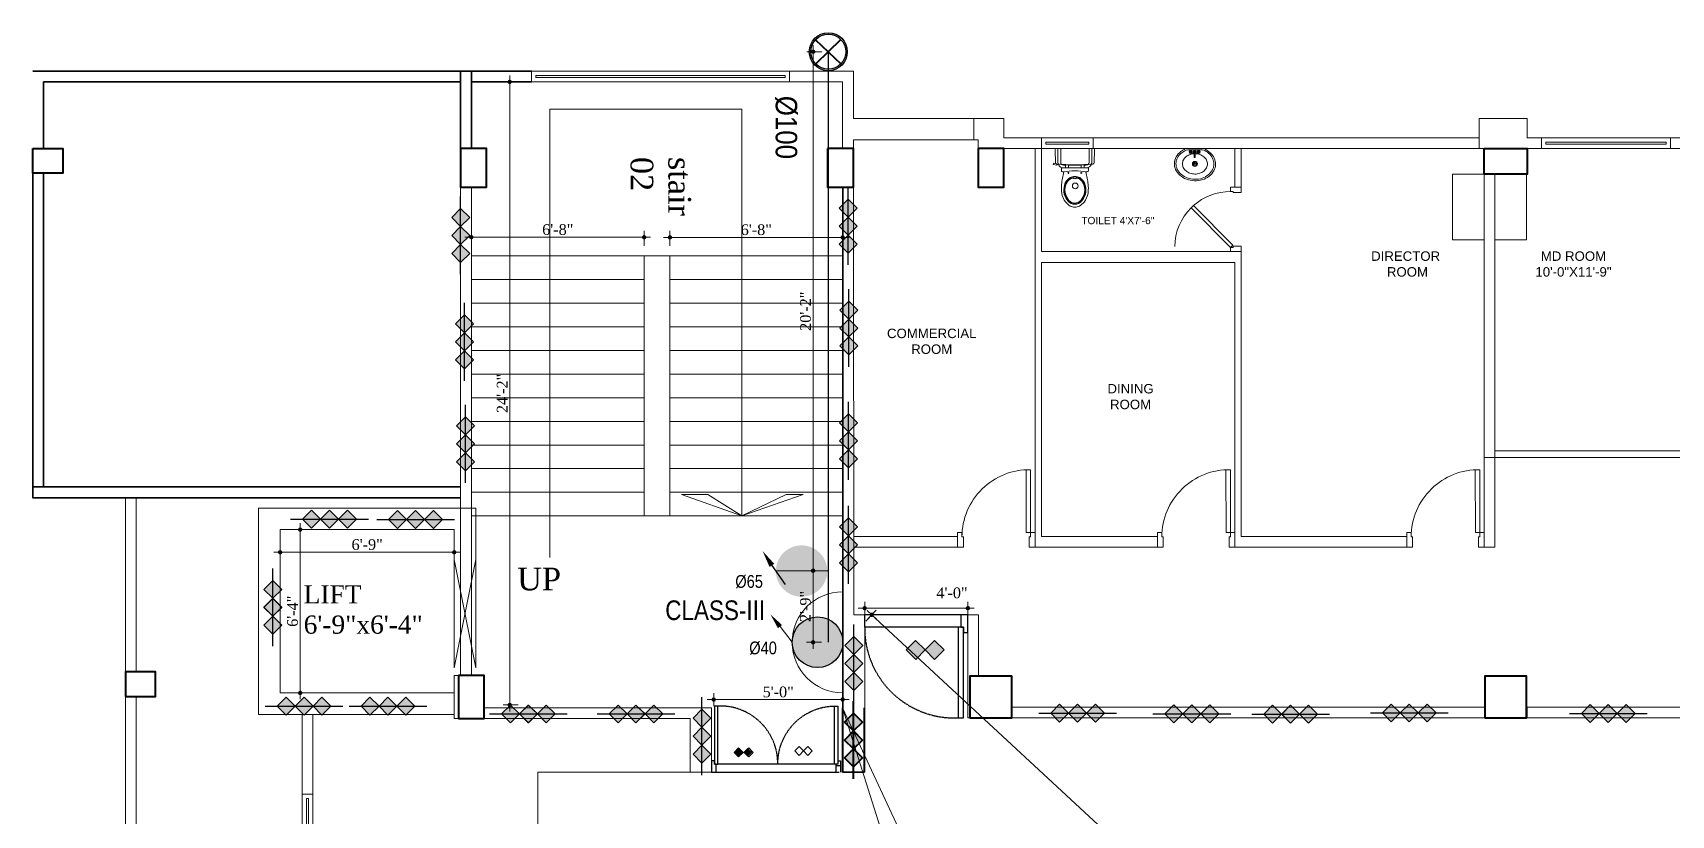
# Model space of a CAD drawing. Header units: inches. Extents: x -98933 to 1585249, y -3352739 to 192771.
# Drawn here: x 24583 to 25345, y 50106 to 50470 of the extents above; entities that cross this region are included whole.
import ezdxf

# ---------------------------------------------------------------- set-up
doc = ezdxf.new("R2010")
doc.units = ezdxf.units.IN
doc.header["$MEASUREMENT"] = 0
doc.header["$PDMODE"] = 35
doc.linetypes.add('DASH', pattern=[0.35, 0.25, -0.1])
doc.layers.get('0').update_dxf_attribs({"lineweight": 0})
doc.layers.get('Defpoints').update_dxf_attribs({"lineweight": 0})
for name, color, linetype in [('8', 7, 'Continuous'), ('bp door', 40, 'Continuous'), ('fire rated wall', 7, 'Continuous'), ('sprinkler', 100, 'Continuous'), ('T2', 254, 'Continuous')]:
    doc.layers.add(name, color=color, linetype=linetype)
for name, color, linetype, lineweight in [('A column', 106, 'Continuous', 40), ('A toilet', 30, 'Continuous', 0), ('A WALL', 7, 'Continuous', 35), ('A window', 150, 'Continuous', 0), ('coloum', 220, 'Continuous', 0), ('DOOR', 222, 'Continuous', 0), ('FIRE TEX', 7, 'Continuous', 53), ('FIXTURE', 152, 'Continuous', 0), ('FPS- Hose Box', 1, 'Continuous', 25), ('FPS- Landing Valve', 1, 'Continuous', 25), ('Layer1', 134, 'Continuous', 0), ('MS Pipe', 1, 'Continuous', 18), ('plater', 253, 'Continuous', 25), ('Text', 7, 'Continuous', 0), ('TXT', 7, 'Continuous', 0)]:
    doc.layers.add(name, color=color, linetype=linetype, lineweight=lineweight)
doc.styles.add('ARCH', font='times.ttf')
doc.styles.add('MON-01', font='ARIALN.TTF')
doc.styles.add('REG', font='times.ttf')
doc.styles.add('style1', font='arial.ttf')
doc.styles.add('ZIA', font='ARIALN.TTF', dxfattribs={"width": 1.05, "height": 10})
doc.dimstyles.new('Dim-Pres', dxfattribs={"dimtxt": 5.5, "dimasz": 2, "dimexe": 1.5, "dimexo": 1.5, "dimgap": 1, "dimtad": 3, "dimdec": 0, "dimzin": 3, "dimdsep": 46, "dimlunit": 4, "dimtxsty": 'REG', "dimblk": 'point', "dimcen": 2, "dimclrd": 256, "dimclre": 256, "dimclrt": 7, "dimadec": 0, "dimazin": 0, "dimtfac": 0.75, "dimtdec": 0, "dimtmove": 1, "dimatfit": 3, "dimldrblk": 'point', "dimfxl": 0, "dimtolj": 1, "dimtzin": 0, "dimlwd": -1, "dimlwe": -1, "dimarcsym": 1})

# ---------------------------------------------------------------- blocks, each defined once
blk = doc.blocks.new('A$C391809F5')
at = {"layer": 'A window', "ltscale": 30}
blk.add_lwpolyline([(-70.62, -4.62), (-70.62, -9.62), (49.38, -9.62), (49.38, -4.62), (-70.62, -4.62)], dxfattribs=at)
blk.add_lwpolyline([(-68.62, -6.62), (-68.62, -7.62), (47.38, -7.62), (47.38, -6.62)], close=True, dxfattribs=at)
blk = doc.blocks.new('A$C6FAC093D')
at = {"layer": 'A window', "ltscale": 30, "elevation": 0.3}
blk.add_lwpolyline([(12.82, 10.43), (7.82, 10.43), (7.82, -7.57), (12.82, -7.57), (12.82, 10.43)], dxfattribs=at)
blk.add_lwpolyline([(10.82, 8.43), (9.82, 8.43), (9.82, -5.57), (10.82, -5.57)], close=True, dxfattribs=at)
blk = doc.blocks.new('u0')
at = {"layer": 'A window', "ltscale": 30, "elevation": 0.3}
blk.add_lwpolyline([(41403.32, 39798.24), (41403.32, 39793.24), (41463.32, 39793.24), (41463.32, 39798.24), (41403.32, 39798.24)], dxfattribs=at)
blk.add_lwpolyline([(41405.32, 39796.24), (41405.32, 39795.24), (41461.32, 39795.24), (41461.32, 39796.24)], close=True, dxfattribs=at)
blk = doc.blocks.new('COMOD-S')
at = {"layer": 'FIXTURE'}
for p, q in [((-7.85, 0), (-7.85, -5.42)), ((-2.64, -11.37), (-3.36, -11.37)), ((-3, -11.01), (-3, -11.73)), ((-2.98, -7.76), (2.98, -7.76)), ((2.64, -11.37), (3.36, -11.37)), ((3, -11.01), (3, -11.73))]:
    blk.add_line(p, q, dxfattribs=at)
for points in [[(8.47, 0), (-8.47, 0, 0.421203), (-9.19, -0.74), (-9.05, -6.56, 0.384529), (-8.38, -7.26, 0.020097), (0, -7.58, 0.020097), (8.38, -7.26, 0.384529), (9.05, -6.56), (9.19, -0.74, 0.421203)], [(6.28, -9.03), (-6.28, -9.03), (-6.28, -10.2, 0.472458), (-5.42, -10.91, -0.097656), (5.42, -10.91, 0.472458), (6.28, -10.2)], [(0, -25.96, -0.221073), (-3.15, -24.52, -0.102493), (-4.91, -21.19, -0.121565), (-4.84, -17.04, -0.187395), (-2.24, -13.54, -0.126952), (0, -12.96, -0.126952), (2.24, -13.54, -0.187395), (4.84, -17.04, -0.121565), (4.91, -21.19, -0.102493), (3.15, -24.52, -0.221073)]]:
    blk.add_lwpolyline(points, format="xyb", close=True, dxfattribs=at)
for points in [[(-7.85, -5.42), (-7.85, -6.86), (-7.85, -6.5, 0.081902), (-7.72, -7.31)], [(-7.72, -7.31, 0.32142), (-5.32, -9.03), (5.32, -9.03, 0.300027), (7.65, -7.49)], [(-6.2, -7.41, -0.203745), (-6.59, -6.5), (-6.59, 0)], [(-6.28, -7.33, 0.216674), (-5.32, -7.76), (-4.32, -7.76)], [(4.32, -7.76), (5.32, -7.76, 0.194092), (6.2, -7.41)], [(6.2, -7.41, 0.203745), (6.59, -6.5), (6.59, 0)], [(7.65, -7.49, 0.019656), (7.72, -7.31)], [(7.72, -7.31, 0.081906), (7.85, -6.5), (7.85, 0)], [(-5.08, -10.85), (-5.83, -14.5, 0.088113), (-6.13, -20.72, 0.124068), (-4.27, -24.95, 0.086475), (-2.15, -26.77, 0.130408), (0, -27.29, 0.130408), (2.15, -26.77, 0.086475), (4.27, -24.95, 0.124068), (6.13, -20.72, 0.088113), (5.83, -14.5), (5.08, -10.85)], [(0.99, -13.25, -0.069773), (2.15, -13.69, -0.187133), (4.66, -17.09, -0.121389), (4.73, -21.15, -0.102305), (3.02, -24.4, -0.221053), (0, -25.78, -0.221053), (-3.02, -24.4, -0.102305), (-4.73, -21.15, -0.059972), (-4.95, -19.13, -0.059972)], [(0.18, -14.12), (0.57, -13.93, 0.801198), (0.61, -13.79, 0.05862), (0, -13.72, 0.05862), (-0.61, -13.79, 0.801198), (-0.57, -13.93), (-0.18, -14.12)], [(4.52, -18.16, -0.089771), (4.4, -21.06, -0.101917), (2.75, -24.18, -0.221014), (0, -25.43, -0.221014), (-2.75, -24.18, -0.101917), (-4.4, -21.06, -0.033445), (-4.62, -19.13)]]:
    blk.add_lwpolyline(points, format="xyb", dxfattribs=at)
blk.add_lwpolyline([(7.24, -7.34), (8.33, -7.74), (10.04, -7.5), (9.94, -6.79), (8.94, -6.93)], dxfattribs=at)
for points in [[(-2.98, -9.03), (-2.98, -7.65), (-4.32, -7.65), (-4.32, -9.03)], [(2.98, -9.03), (2.98, -7.65), (4.32, -7.65), (4.32, -9.03)]]:
    blk.add_lwpolyline(points, close=True, dxfattribs=at)
at = {"layer": 'FIXTURE', "ltscale": 18}
blk.add_circle((-0.19, -17.39), 1.34, dxfattribs=at)
at = {"layer": 'FIXTURE'}
for centre, radius, start, end in [((0.14, -17.78), 4.68, 104.24981, 150.61341), ((-0.07, -17.72), 4.04, 101.85335, 150.00428), ((-1.06, -13.53), 0.287, 304.16874, 79.21347), ((1.06, -13.53), 0.287, 100.78357, 235.8283), ((0.07, -17.72), 4.04, 29.99609, 78.14702), ((-0.14, -17.78), 4.68, 29.38667, 75.75026), ((2.12, -19.13), 7.06, 148.97318, 180.03686), ((2.19, -19.34), 6.81, 147.75931, 178.28957), ((-2.19, -19.34), 6.81, 1.71017, 32.24043), ((-2.12, -19.13), 7.06, 359.96289, 31.02656)]:
    blk.add_arc(centre, radius, start, end, dxfattribs=at)
blk = doc.blocks.new('Faucet - Bathroom top')
for p, q in [((-4.107, 0.125), (-4.375, 0.125)), ((-3.75, 0.4788), (-3.75, 0.75)), ((-3.5, 0.482), (-3.5, 0.75)), ((-3.1461, 0.125), (-2.875, 0.125)), ((3.143, 0.125), (2.875, 0.125)), ((3.5, 0.4788), (3.5, 0.75)), ((3.75, 0.482), (3.75, 0.75)), ((4.1039, 0.125), (4.375, 0.125)), ((-4.1039, -0.125), (-4.375, -0.125)), ((-3.75, -0.4821), (-3.75, -0.75)), ((-3.5, -0.4789), (-3.5, -0.75)), ((-3.143, -0.125), (-2.875, -0.125)), ((-0.5, -0.8639), (-0.5, -4.5)), ((0.5, -4.5), (0.5, -0.8631)), ((3.1461, -0.125), (2.875, -0.125)), ((3.5, -0.4821), (3.5, -0.75)), ((3.75, -0.4789), (3.75, -0.75)), ((4.107, -0.125), (4.375, -0.125))]:
    blk.add_line(p, q)
for centre, radius in [((-3.625, 0), 1.375), ((-4.625, 0), 0.2795), ((-3.625, 0), 0.5), ((-3.625, 1), 0.2795), ((-2.625, 0), 0.2795), ((0, 0), 0.5), ((3.625, 0), 1.375), ((2.625, 0), 0.2795), ((3.625, 0), 0.5), ((3.625, 1), 0.2795), ((4.625, 0), 0.2795), ((-3.625, -1), 0.2795), ((3.625, -1), 0.2795)]:
    blk.add_circle(centre, radius)
for centre, radius, start, end in [((-3.625, 0), 1, 105.2407, 164.2093), ((-3.625, 0), 1, 16.44125, 74.07887), ((0, 0), 1.5, 289.6514, 250.3603), ((0, 0), 1, 300.3431, 239.7554), ((3.625, 0), 1, 106.12, 164.0884), ((3.625, 0), 1, 16.23422, 73.90469), ((-3.625, 0), 1, 196.2342, 253.9047), ((-3.625, 0), 1, 286.12, 344.0884), ((0, -4.5), 0.5, 180, 0), ((3.625, 0), 1, 196.4413, 254.0789), ((3.625, 0), 1, 285.2407, 344.2093)]:
    blk.add_arc(centre, radius, start, end)
blk = doc.blocks.new('basin')
at = {"layer": 'A toilet'}
for p, q in [((4321.59, -53481.96), (4321.59, -53486.67)), ((4322.02, -53482.45), (4322.02, -53486.25)), ((4325.98, -53484.32), (4327.06, -53484.32)), ((4326.52, -53484.85), (4326.52, -53483.78))]:
    blk.add_line(p, q, dxfattribs=at)
at = {"layer": 'A toilet', "linetype": 'Continuous'}
for points in [[(4321.71, -53487.43, 0.062243), (4322.54, -53488.86, 0.104469), (4324.31, -53490.37, 0.117634), (4326.3, -53490.92, 0.117634), (4328.33, -53490.5, 0.104469), (4330.19, -53489.11, 0.090016), (4331.41, -53487.06, 0.08192), (4331.92, -53484.49, 0.08192), (4331.58, -53481.89, 0.090016), (4330.49, -53479.77, 0.104469), (4328.73, -53478.26, 0.117634), (4326.73, -53477.71, 0.117634), (4324.7, -53478.13, 0.104469), (4322.85, -53479.52, 0.081852), (4321.7, -53481.37)], [(4322.14, -53487.18, 0.066025), (4322.96, -53488.57, 0.104678), (4324.6, -53489.94, 0.118622), (4326.43, -53490.41, 0.118622), (4328.27, -53489.99, 0.104678), (4329.95, -53488.67, 0.089562), (4331.03, -53486.76, 0.081185), (4331.46, -53484.38, 0.081185), (4331.1, -53481.99, 0.089562), (4330.07, -53480.06, 0.104678), (4328.43, -53478.69, 0.118622), (4326.6, -53478.22, 0.118622), (4324.76, -53478.64, 0.104678), (4323.09, -53479.96, 0.073678), (4322.14, -53481.5, 0.073678)], [(4323.26, -53484.57, 0.066324), (4323.5, -53485.85, 0.089718), (4324.18, -53487.12, 0.104607), (4325.26, -53488.02, 0.118283), (4326.47, -53488.32, 0.118283), (4327.69, -53488.04, 0.104607), (4328.79, -53487.17, 0.089718), (4329.5, -53485.92, 0.081436), (4329.78, -53484.35, 0.081436), (4329.54, -53482.78, 0.089718), (4328.85, -53481.51, 0.104607), (4327.77, -53480.61, 0.118283), (4326.56, -53480.31, 0.118283), (4325.35, -53480.59, 0.104607), (4324.24, -53481.46, 0.089718), (4323.53, -53482.71, 0.078525), (4323.26, -53484.22, 0.078525)]]:
    blk.add_lwpolyline(points, format="xyb", dxfattribs=at)
at = {"layer": 'A toilet'}
for radius in [0.81, 0.54]:
    blk.add_circle((4326.52, -53484.32), radius, dxfattribs=at)
for centre, radius, start, end in [((4323.34, -53482), 1.76, 159.183, 181.1289), ((4326.32, -53482.54), 4.3, 166.0045, 178.8129), ((4324.24, -53486.64), 2.65, 180.7221, 197.4282), ((4326.44, -53486.15), 4.43, 181.2737, 193.4618)]:
    blk.add_arc(centre, radius, start, end, dxfattribs=at)
at = {"layer": 'A toilet', "xscale": 0.3518484480027837, "yscale": 0.3518484480027837, "zscale": 0.3518484480027837, "rotation": 90}
blk.add_blockref('Faucet - Bathroom top', (4322.69, -53484.4), dxfattribs=at)
blk = doc.blocks.new('30 door')
at = {"layer": 'DOOR', "color": 7}
blk.add_lwpolyline([(-5, 28), (-5, 30), (0, 30), (0, 27.5), (-3.75, 27.5), (-3.75, 28), (-5, 28, 0.181643), (-22.32, 21.45), (-23.38, 20.38), (-5, 2), (-5, 0), (0, 0), (0, 2.5), (-3.75, 2.5), (-3.75, 2), (-5, 2), (-3.94, 3.06), (-22.32, 21.45), (-23.38, 20.38, 0.194724), (-31, 2.42, 0.196084)], format="xyb", dxfattribs=at)
blk = doc.blocks.new('A$C2D517346')
at = {"layer": 'DOOR'}
for p, q in [((2.25, 5.25), (2.25, 39.99)), ((4.5, 7.5), (4.59, 39.99)), ((0, 7.5), (4.5, 7.5))]:
    blk.add_line(p, q, dxfattribs=at)
for points in [[(0, 7.5), (2.25, 7.5), (2.25, 5.25), (3, 5.25), (3, 0), (0, 0)], [(40, 7.5), (37.75, 7.5), (37.75, 5.25), (37, 5.25), (37, 0), (40, 0)]]:
    blk.add_lwpolyline(points, close=True, dxfattribs=at)
blk.add_arc((3, 5.25), 34.75, 0, 91.23748, dxfattribs=at)
blk = doc.blocks.new('bfg')
at = {"layer": 'fire rated wall'}
h = blk.add_hatch(color=1, dxfattribs=at)
h.dxf.hatch_style = 1
h.paths.add_polyline_path([(9432308.7, -5613534.5), (9432321.4, -5613547.3), (9432334.2, -5613534.5)])
h.paths.add_polyline_path([(9432334.2, -5613534.5), (9432321.4, -5613521.8), (9432308.7, -5613534.5)])
h.paths.add_polyline_path([(9432334.2, -5613534.5), (9432359.7, -5613534.5), (9432346.9, -5613521.8)])
h.paths.add_polyline_path([(9432334.2, -5613534.5), (9432346.9, -5613547.3), (9432359.7, -5613534.5)])
at = {"layer": 'fire rated wall', "color": 1, "elevation": 0}
blk.add_lwpolyline([(9432291.7, -5613534.5), (9432376.7, -5613534.5)], dxfattribs=at)
for points in [[(9432321.4, -5613547.3), (9432334.2, -5613534.5), (9432321.4, -5613521.8), (9432308.7, -5613534.5)], [(9432346.9, -5613547.3), (9432359.7, -5613534.5), (9432346.9, -5613521.8), (9432334.2, -5613534.5)]]:
    blk.add_lwpolyline(points, close=True, dxfattribs=at)
blk = doc.blocks.new('3HR RATE')
at = {"layer": 'fire rated wall', "xscale": 1.292997314696549, "yscale": 1.292997314696549, "zscale": 1.292997314696549}
for p in [(-12191616.2, 7245476.7), (-12191583.2, 7245476.7)]:
    blk.add_blockref('bfg', p, dxfattribs=at)
blk = doc.blocks.new('dot')
at = {"color": 4}
for p, q in [((-1.5, 0), (1.5, 0)), ((0, 1.5), (0, -1.5))]:
    blk.add_line(p, q, dxfattribs=at)
at = {"color": 6, "const_width": 0.5}
blk.add_lwpolyline([(-0.25, 0, 1), (0.25, 0, 1)], format="xyb", close=True, dxfattribs=at)
blk = doc.blocks.new('point')
blk.add_blockref('dot', (0, 0))
blk = doc.blocks.new('*D328')
at = {"layer": 'Defpoints', "color": 0, "ltscale": 30, "transparency": 16777216}
for p in [(24959.35, 50159.52), (24899.35, 50155.75), (24959.35, 50155.75)]:
    blk.add_point(p, dxfattribs=at)
at = {"layer": 'Layer1', "ltscale": 30, "transparency": 16777216}
for p, q in [((24899.35, 50157.25), (24899.35, 50161.02)), ((24901.35, 50159.52), (24957.35, 50159.52)), ((24959.35, 50157.25), (24959.35, 50161.02))]:
    blk.add_line(p, q, dxfattribs=at)
at = {"layer": 'Layer1', "ltscale": 30, "transparency": 16777216, "xscale": 2, "yscale": 2, "zscale": 2, "rotation": 180}
blk.add_blockref('point', (24899.35, 50159.52), dxfattribs=at)
at = {"layer": 'Layer1', "ltscale": 30, "transparency": 16777216, "xscale": 2, "yscale": 2, "zscale": 2}
blk.add_blockref('point', (24959.35, 50159.52), dxfattribs=at)
at = {"layer": 'Layer1', "color": 7, "ltscale": 30, "transparency": 16777216, "insert": (24929.35, 50163.06), "char_height": 5, "attachment_point": 5, "style": 'REG'}
blk.add_mtext('\\A1;5\'-0"', dxfattribs=at)
blk = doc.blocks.new('*D389')
at = {"layer": 'Defpoints', "color": 0, "ltscale": 30, "transparency": 16777216}
for p in [(24697.6, 50238.65), (24778.6, 50238.65), (24778.6, 50228.11)]:
    blk.add_point(p, dxfattribs=at)
at = {"layer": 'Layer1', "ltscale": 30, "transparency": 16777216}
for p, q in [((24697.6, 50232.11), (24697.6, 50226.61)), ((24699.6, 50228.11), (24776.6, 50228.11)), ((24778.6, 50232.11), (24778.6, 50226.61))]:
    blk.add_line(p, q, dxfattribs=at)
at = {"layer": 'Layer1', "ltscale": 30, "transparency": 16777216, "xscale": 2, "yscale": 2, "zscale": 2, "rotation": 180}
blk.add_blockref('point', (24697.6, 50228.11), dxfattribs=at)
at = {"layer": 'Layer1', "ltscale": 30, "transparency": 16777216, "xscale": 2, "yscale": 2, "zscale": 2}
blk.add_blockref('point', (24778.6, 50228.11), dxfattribs=at)
at = {"layer": 'Layer1', "color": 7, "ltscale": 30, "transparency": 16777216, "insert": (24738.1, 50231.66), "char_height": 5, "attachment_point": 5, "style": 'REG'}
blk.add_mtext('\\A1;6\'-9"', dxfattribs=at)
blk = doc.blocks.new('*D390')
at = {"layer": 'Defpoints', "color": 0, "ltscale": 30, "transparency": 16777216}
for p in [(24697.6, 50238.65), (24697.6, 50162.65), (24706.94, 50162.65)]:
    blk.add_point(p, dxfattribs=at)
at = {"layer": 'Layer1', "ltscale": 30, "transparency": 16777216}
for p, q in [((24702.94, 50238.65), (24708.44, 50238.65)), ((24706.94, 50236.65), (24706.94, 50164.65)), ((24702.94, 50162.65), (24708.44, 50162.65))]:
    blk.add_line(p, q, dxfattribs=at)
at = {"layer": 'Layer1', "ltscale": 30, "transparency": 16777216, "xscale": 2, "yscale": 2, "zscale": 2}
for p, rotation in [((24706.94, 50238.65), 90), ((24706.94, 50162.65), 270)]:
    blk.add_blockref('point', p, dxfattribs=dict(at, rotation=rotation))
at = {"layer": 'Layer1', "color": 7, "ltscale": 30, "transparency": 16777216, "insert": (24703.39, 50200.65), "char_height": 5, "attachment_point": 5, "rotation": 90, "style": 'REG'}
blk.add_mtext('\\A1;6\'-4"', dxfattribs=at)
blk = doc.blocks.new('*D391')
at = {"layer": 'Defpoints', "color": 0, "ltscale": 30, "transparency": 16777216}
for p in [(24814.6, 50447), (24804.42, 50157.02), (24813.1, 50157.02)]:
    blk.add_point(p, dxfattribs=at)
at = {"layer": 'Layer1', "ltscale": 30, "transparency": 16777216}
for p, q in [((24808.42, 50447), (24802.92, 50447)), ((24804.42, 50445), (24804.42, 50159.02)), ((24808.42, 50157.02), (24802.92, 50157.02))]:
    blk.add_line(p, q, dxfattribs=at)
at = {"layer": 'Layer1', "ltscale": 30, "transparency": 16777216, "xscale": 2, "yscale": 2, "zscale": 2}
for p, rotation in [((24804.42, 50447), 90), ((24804.42, 50157.02), 270)]:
    blk.add_blockref('point', p, dxfattribs=dict(at, rotation=rotation))
at = {"layer": 'Layer1', "color": 7, "ltscale": 30, "transparency": 16777216, "insert": (24800.92, 50302.01), "char_height": 5, "attachment_point": 5, "rotation": 90, "style": 'REG'}
blk.add_mtext('\\A1;24\'-2"', dxfattribs=at)
blk = doc.blocks.new('*D392')
at = {"layer": 'Defpoints', "color": 0, "ltscale": 30, "transparency": 16777216}
for p in [(24866.98, 50374.72), (24786.6, 50366), (24866.98, 50366)]:
    blk.add_point(p, dxfattribs=at)
at = {"layer": 'Layer1', "ltscale": 30, "transparency": 16777216}
for p, q in [((24786.6, 50370.72), (24786.6, 50376.22)), ((24788.6, 50374.72), (24864.98, 50374.72)), ((24866.98, 50370.72), (24866.98, 50376.22))]:
    blk.add_line(p, q, dxfattribs=at)
at = {"layer": 'Layer1', "ltscale": 30, "transparency": 16777216, "xscale": 2, "yscale": 2, "zscale": 2, "rotation": 180}
blk.add_blockref('point', (24786.6, 50374.72), dxfattribs=at)
at = {"layer": 'Layer1', "ltscale": 30, "transparency": 16777216, "xscale": 2, "yscale": 2, "zscale": 2}
blk.add_blockref('point', (24866.98, 50374.72), dxfattribs=at)
at = {"layer": 'Layer1', "color": 7, "ltscale": 30, "transparency": 16777216, "insert": (24826.79, 50378.26), "char_height": 5, "attachment_point": 5, "style": 'REG'}
blk.add_mtext('\\A1;6\'-8"', dxfattribs=at)
blk = doc.blocks.new('*D393')
at = {"layer": 'Defpoints', "color": 0, "ltscale": 30, "transparency": 16777216}
for p in [(24959.35, 50374.64), (24878.98, 50366), (24959.35, 50366)]:
    blk.add_point(p, dxfattribs=at)
at = {"layer": 'Layer1', "ltscale": 30, "transparency": 16777216}
for p, q in [((24878.98, 50370.64), (24878.98, 50376.14)), ((24880.98, 50374.64), (24957.35, 50374.64)), ((24959.35, 50370.64), (24959.35, 50376.14))]:
    blk.add_line(p, q, dxfattribs=at)
at = {"layer": 'Layer1', "ltscale": 30, "transparency": 16777216, "xscale": 2, "yscale": 2, "zscale": 2, "rotation": 180}
blk.add_blockref('point', (24878.98, 50374.64), dxfattribs=at)
at = {"layer": 'Layer1', "ltscale": 30, "transparency": 16777216, "xscale": 2, "yscale": 2, "zscale": 2}
blk.add_blockref('point', (24959.35, 50374.64), dxfattribs=at)
at = {"layer": 'Layer1', "color": 7, "ltscale": 30, "transparency": 16777216, "insert": (24919.16, 50378.19), "char_height": 5, "attachment_point": 5, "style": 'REG'}
blk.add_mtext('\\A1;6\'-8"', dxfattribs=at)
blk = doc.blocks.new('ffhfhdghf')
at = {"ltscale": 100000, "extrusion": (0.163724, -1.51968e-14, 0.986506)}
h = blk.add_hatch(color=1, dxfattribs=at)
h.paths.add_polyline_path([(-12451.4, -21739.93), (-12453.48, -21742), (-12451.41, -21744.06), (-12451.4, -21744.06), (-12451.4, -21744.06), (-12449.33, -21742)])
h.paths.add_polyline_path([(-12453.48, -21746.13), (-12451.4, -21748.2), (-12449.33, -21746.13), (-12451.4, -21744.06), (-12451.4, -21744.07), (-12451.41, -21744.06)])
at = {"ltscale": 100000}
h = blk.add_hatch(color=1, dxfattribs=at)
h.paths.add_polyline_path([(22064.87, -12450.74), (22066.97, -12452.84), (22069.06, -12450.75), (22069.05, -12450.74), (22069.06, -12450.73), (22066.97, -12448.64)])
h.paths.add_polyline_path([(22071.15, -12452.84), (22073.25, -12450.74), (22071.15, -12448.64), (22069.06, -12450.73), (22069.07, -12450.74), (22069.06, -12450.75)])
at = {"layer": 'bp door', "color": 1}
for p, q in [((22023.72, -12446.8), (22023.72, -12441.53)), ((22025.84, -12441.53), (22025.84, -12445.22)), ((22025.04, -12446.8), (22023.72, -12446.8)), ((22025.04, -12472.32), (22025.04, -12445.22)), ((22026.63, -12445.22), (22026.63, -12472.32))]:
    blk.add_line(p, q, dxfattribs=at)
at = {"layer": 'bp door', "color": 1, "linetype": 'DASH'}
for p, q in [((22081.61, -12441.53), (22024.25, -12441.53)), ((22025.04, -12445.22), (22080.82, -12445.22))]:
    blk.add_line(p, q, dxfattribs=at)
at = {"layer": 'bp door', "color": 1, "extrusion": (-0.163724, 0, 0.986506)}
blk.add_line((22023.72, -12444.53), (22025.78, -12444.53, 0.34), dxfattribs=at)
at = {"layer": 'bp door', "color": 1}
for points in [[(22081.61, -12445.22), (22082.41, -12445.22), (22082.41, -12446.8), (22083.72, -12446.8), (22083.72, -12441.53), (22081.61, -12441.53)], [(22068.56, -12450.75), (22066.46, -12448.65), (22064.36, -12450.75), (22066.46, -12452.85)], [(22068.57, -12450.74), (22066.47, -12448.64), (22064.37, -12450.74), (22066.47, -12452.84)], [(22073.25, -12450.74), (22071.15, -12448.64), (22069.05, -12450.74), (22071.15, -12452.84)], [(22080.82, -12472.32), (22082.41, -12472.32), (22082.41, -12445.22), (22080.82, -12445.22)]]:
    blk.add_lwpolyline(points, close=True, dxfattribs=at)
at = {"layer": 'bp door', "color": 1, "extrusion": (0.163724, -1.51968e-14, 0.986506), "elevation": 3605.81}
for points in [[(-12451.41, -21744.06), (-12449.34, -21741.99), (-12451.41, -21739.92), (-12453.48, -21741.99)], [(-12451.4, -21744.07), (-12449.33, -21742), (-12451.4, -21739.93), (-12453.48, -21742)], [(-12451.4, -21748.2), (-12449.33, -21746.13), (-12451.4, -21744.06), (-12453.48, -21746.13)]]:
    blk.add_lwpolyline(points, close=True, dxfattribs=at)
at = {"layer": 'bp door', "color": 1, "linetype": 'DASH'}
blk.add_arc((22079.74, -12445.53), 26.8, 179.32844, 272.32063, dxfattribs=at)
at = {"layer": 'bp door', "color": 1, "linetype": 'DASH', "extrusion": (8.20373e-15, -1.51906e-14, -1)}
blk.add_ellipse((22026.13, -12445.53), major_axis=(18.95, -18.95), ratio=1, start_param=5.486066, end_param=7.109086, dxfattribs=at)
blk = doc.blocks.new('hkhjhj')
at = {"layer": 'FIRE TEX'}
h = blk.add_hatch(color=1, dxfattribs=at)
h.paths.add_polyline_path([(-254795, 700848, 1), (-254755, 699094, 1)])
h.paths.add_polyline_path([(-254793, 700778, -1), (-254757, 699164, -1)], flags=16)
at = {"layer": 'sprinkler', "color": 1}
for radius in [877, 807]:
    blk.add_circle((-254775, 699971), radius, dxfattribs=at)
at = {"layer": 'T2', "color": 1, "linetype": 'Continuous', "lineweight": 40}
for p, q in [((-255359, 700527), (-254191, 699414)), ((-254196, 700533), (-255354, 699409))]:
    blk.add_line(p, q, dxfattribs=at)
blk = doc.blocks.new('FPS- Hose Box')
at = {"layer": 'FPS- Hose Box'}
blk.add_hatch(color=1, dxfattribs=at).paths.add_polyline_path([(-4357.16, -12025.03, -1), (-4357.15, -12009.48, -1)])
at = {"layer": 'FPS- Hose Box', "color": 1, "lineweight": 0}
blk.add_line((-4349.44, -12001.7), (-4349.45, -12032.6), dxfattribs=at)
blk.add_line((-4349.44, -12001.7), (-4349.45, -12032.6), dxfattribs=at)
at = {"layer": 'FPS- Hose Box', "color": 1, "lineweight": 0, "ltscale": 10}
blk.add_lwpolyline([(-4368.62, -12012.36), (-4364.89, -12017.15)], dxfattribs=at)
at = {"layer": 'FPS- Hose Box', "color": 1}
blk.add_circle((-4357.12, -12017.15), 7.77, dxfattribs=at)
at = {"layer": 'FPS- Hose Box', "color": 1, "lineweight": 0}
blk.add_arc((-4349.44, -12017.15), 15.45, 89.9811, 269.9811, dxfattribs=at)
at = {"layer": 'FPS- Hose Box', "color": 1, "lineweight": 0, "ltscale": 10}
blk.add_solid([(-4368, -12011.87), (-4371.56, -12008.59), (-4369.25, -12012.85)], dxfattribs=at)
blk = doc.blocks.new('FPS- Landing Valve')
at = {"layer": 'FPS- Landing Valve'}
blk.add_hatch(color=256, dxfattribs=at).paths.add_polyline_path([(-4327.92, -11820.59, -1), (-4339.41, -11820.59, -1)])
blk.add_line((-4327.05, -11821.85), (-4330, -11817.59), dxfattribs=at)
blk.add_solid([(-4326.52, -11821.51), (-4324.99, -11825.03), (-4327.58, -11822.19)], dxfattribs=at)
blk = doc.blocks.new('hdfhd')
at = {"layer": 'Layer1', "color": 1, "ltscale": 30}
blk.add_line((-2320.59, 15302.05), (-2296.66, 15302.05), dxfattribs=at)
at = {"layer": '8', "color": 7, "lineweight": -3, "xscale": 2.086180364509346, "yscale": 2.086180365164182, "zscale": 2.086180366006654}
blk.add_blockref('FPS- Landing Valve', (6732.65, 39962.07), dxfattribs=at)
blk = doc.blocks.new('*D518')
at = {"layer": 'Defpoints', "color": 0, "ltscale": 30, "transparency": 16777216}
for p in [(21575.79, 50089.73), (21568.77, 49848.19), (21575.79, 49848.19)]:
    blk.add_point(p, dxfattribs=at)
at = {"layer": 'Layer1', "ltscale": 30, "transparency": 16777216}
for p, q in [((21572.77, 50089.73), (21567.27, 50089.73)), ((21568.77, 50087.73), (21568.77, 49850.19)), ((21572.77, 49848.19), (21567.27, 49848.19))]:
    blk.add_line(p, q, dxfattribs=at)
at = {"layer": 'Layer1', "ltscale": 30, "transparency": 16777216, "xscale": 2, "yscale": 2, "zscale": 2}
for p, rotation in [((21568.77, 50089.73), 90), ((21568.77, 49848.19), 270)]:
    blk.add_blockref('point', p, dxfattribs=dict(at, rotation=rotation))
at = {"layer": 'Layer1', "color": 7, "ltscale": 30, "transparency": 16777216, "insert": (21565.23, 49968.96), "char_height": 5, "attachment_point": 5, "rotation": 90, "style": 'REG'}
blk.add_mtext('\\A1;20\'-2"', dxfattribs=at)
blk = doc.blocks.new('*D519')
at = {"layer": 'Defpoints', "color": 0, "ltscale": 30, "transparency": 16777216}
for p in [(21575.79, 49848.19), (21582.47, 49814.9), (28192.46, 49814.9)]:
    blk.add_point(p, dxfattribs=at)
at = {"layer": 'Layer1', "ltscale": 30, "transparency": 16777216}
for p, q in [((28188.46, 49848.19), (28193.96, 49848.19)), ((28192.46, 49846.19), (28192.46, 49816.9)), ((28188.46, 49814.9), (28193.96, 49814.9))]:
    blk.add_line(p, q, dxfattribs=at)
at = {"layer": 'Layer1', "ltscale": 30, "transparency": 16777216, "xscale": 2, "yscale": 2, "zscale": 2}
for p, rotation in [((28192.46, 49848.19), 90), ((28192.46, 49814.9), 270)]:
    blk.add_blockref('point', p, dxfattribs=dict(at, rotation=rotation))
at = {"layer": 'Layer1', "color": 7, "ltscale": 30, "transparency": 16777216, "insert": (28188.91, 49831.54), "char_height": 5, "attachment_point": 5, "rotation": 90, "style": 'REG'}
blk.add_mtext('\\A1;2\'-9"', dxfattribs=at)
blk = doc.blocks.new('*D520')
at = {"layer": 'Defpoints', "color": 0, "ltscale": 30, "transparency": 16777216}
for p in [(21575.79, 49848.19), (21568.71, 49814.9), (21582.61, 49814.9)]:
    blk.add_point(p, dxfattribs=at)
at = {"layer": 'Layer1', "ltscale": 30, "transparency": 16777216}
for p, q in [((21572.71, 49848.19), (21567.21, 49848.19)), ((21568.71, 49846.19), (21568.71, 49816.9)), ((21572.71, 49814.9), (21567.21, 49814.9))]:
    blk.add_line(p, q, dxfattribs=at)
at = {"layer": 'Layer1', "ltscale": 30, "transparency": 16777216, "xscale": 2, "yscale": 2, "zscale": 2}
for p, rotation in [((21568.71, 49848.19), 90), ((21568.71, 49814.9), 270)]:
    blk.add_blockref('point', p, dxfattribs=dict(at, rotation=rotation))
at = {"layer": 'Layer1', "color": 7, "ltscale": 30, "transparency": 16777216, "insert": (21565.16, 49831.55), "char_height": 5, "attachment_point": 5, "rotation": 90, "style": 'REG'}
blk.add_mtext('\\A1;2\'-9"', dxfattribs=at)
blk = doc.blocks.new('*D560')
at = {"layer": 'Defpoints', "color": 0, "ltscale": 30, "transparency": 16777216}
for p in [(24959.34, 50184.37), (25520.91, 49690.62), (25507.35, 49676)]:
    blk.add_point(p, dxfattribs=at)
at = {"layer": 'Layer1', "ltscale": 30, "transparency": 16777216}
for p, q in [((24970.18, 50196.05), (24973.92, 50200.08)), ((24974.37, 50197.62), (25519.44, 49691.98)), ((25518.19, 49687.69), (25521.93, 49691.72))]:
    blk.add_line(p, q, dxfattribs=at)
at = {"layer": 'Layer1', "ltscale": 30, "transparency": 16777216, "xscale": 2, "yscale": 2, "zscale": 2}
for p, rotation in [((24972.9, 50198.98), 137.1493671832792), ((25520.91, 49690.62), 317.1493671832793)]:
    blk.add_blockref('point', p, dxfattribs=dict(at, rotation=rotation))
at = {"layer": 'Layer1', "color": 7, "ltscale": 30, "transparency": 16777216, "insert": (25249.31, 49947.4), "char_height": 5, "attachment_point": 5, "rotation": 317.14937, "style": 'REG'}
blk.add_mtext('\\A1;62\'-3"', dxfattribs=at)
blk = doc.blocks.new('fddfgdgfsg')
at = {"ltscale": 100000}
h = blk.add_hatch(color=1, dxfattribs=at)
h.paths.add_polyline_path([(2091.9, -12378.98), (2096.33, -12383.41), (2100.73, -12379), (2100.72, -12378.98), (2100.73, -12378.97), (2096.32, -12374.56)])
h.paths.add_polyline_path([(2105.14, -12383.41), (2109.56, -12378.98), (2105.14, -12374.56), (2100.73, -12378.97), (2100.75, -12378.98), (2100.73, -12379)])
at = {"layer": 'bp door', "color": 1, "linetype": 'DASH'}
for p, q in [((2117.32, -12362.64, -9.7), (2072.61, -12362.64, -9.7)), ((2072.61, -12368.4, -9.7), (2072.61, -12362.64, -9.7)), ((2117.32, -12368.4, -9.7), (2072.61, -12368.4, -9.7))]:
    blk.add_line(p, q, dxfattribs=at)
at = {"layer": 'bp door', "color": 1, "elevation": -9.7}
for points in [[(2117.32, -12368.4), (2118.55, -12368.4), (2118.55, -12370.87), (2120.61, -12370.87), (2120.61, -12362.64), (2117.32, -12362.64)], [(2116.08, -12410.64), (2118.55, -12410.64), (2118.55, -12368.4), (2116.08, -12368.4)], [(2100.75, -12378.98), (2096.32, -12374.56), (2091.9, -12378.98), (2096.33, -12383.41)], [(2109.56, -12378.98), (2105.14, -12374.56), (2100.72, -12378.98), (2105.14, -12383.41)]]:
    blk.add_lwpolyline(points, close=True, dxfattribs=at)
at = {"layer": 'bp door', "color": 1, "linetype": 'DASH'}
blk.add_arc((2114.39, -12368.89, -9.7), 41.79, 179.32844, 272.32063, dxfattribs=at)
blk = doc.blocks.new('*D837')
at = {"layer": 'Defpoints', "color": 0, "ltscale": 30, "transparency": 16777216}
for p in [(24969.6, 50199), (25017.6, 50202.07), (25017.6, 50199)]:
    blk.add_point(p, dxfattribs=at)
at = {"layer": 'Layer1', "ltscale": 30, "transparency": 16777216}
for p, q in [((24969.6, 50200.5), (24969.6, 50203.57)), ((25017.6, 50200.5), (25017.6, 50203.57)), ((24971.6, 50202.07), (25015.6, 50202.07))]:
    blk.add_line(p, q, dxfattribs=at)
at = {"layer": 'Layer1', "ltscale": 30, "transparency": 16777216, "xscale": 2, "yscale": 2, "zscale": 2, "rotation": 180}
blk.add_blockref('point', (24969.6, 50202.07), dxfattribs=at)
at = {"layer": 'Layer1', "ltscale": 30, "transparency": 16777216, "xscale": 2, "yscale": 2, "zscale": 2}
blk.add_blockref('point', (25017.6, 50202.07), dxfattribs=at)
at = {"layer": 'Layer1', "color": 7, "ltscale": 30, "transparency": 16777216, "insert": (25010.22, 50209.16), "char_height": 5, "attachment_point": 5, "style": 'REG'}
blk.add_mtext('\\A1;4\'-0"', dxfattribs=at)
blk = doc.blocks.new('dsdf')
at = {"layer": 'Layer1', "color": 1, "lineweight": 30, "ltscale": 30}
blk.add_lwpolyline([(869.7, 15962.31), (869.64, 15687.48), (869.64, 15687.48)], dxfattribs=at)
at = {"layer": 'MS Pipe', "color": 6, "elevation": 9.7}
blk.add_lwpolyline([(906.75, 15560.57), (876.39, 15657.04), (921.17, 15560.57)], dxfattribs=at)
at = {"layer": '8', "color": 7, "lineweight": -3, "xscale": 1.519732701941393, "yscale": 1.519732702421607, "zscale": 1.519732703030305}
blk.add_blockref('FPS- Hose Box', (7486.37, 33950.34), dxfattribs=at)
at = {"layer": 'Layer1', "color": 1, "rotation": 180}
blk.add_blockref('hdfhd', (-1450.89, 31022.82), dxfattribs=at)
at = {"layer": 'T2', "color": 7, "linetype": 'Continuous', "lineweight": 5, "xscale": 0.0100800000000163, "yscale": 0.0100800000000163, "zscale": 0.0100800000000163}
blk.add_blockref('hkhjhj', (3437.84, 8906.61), dxfattribs=at)
at = {"layer": 'TXT', "color": 7, "lineweight": -2, "style": 'MON-01'}
for s, height, p in [('%%C65', 5.94, (826.43, 15712.82, 9.7)), ('CLASS-III', 9.13, (793.84, 15697.83, 9.7)), ('%%C40', 5.94, (832.92, 15681.88, 9.7))]:
    blk.add_text(s, height=height, dxfattribs=at).set_placement(p)
at = {"layer": 'Layer1', "color": 1, "ltscale": 30}
for base, p1, p2, picture, middle in [((862.68, 15720.77), (869.7, 15962.31), (869.7, 15720.77), '*D518', (859.14, 15841.54)), ((862.62, 15687.48), (869.7, 15720.77), (876.52, 15687.48), '*D520', (859.07, 15704.13)), ((7486.37, 15687.48), (869.7, 15720.77), (876.38, 15687.48), '*D519', (7482.82, 15704.13))]:
    dim = blk.add_linear_dim(base=base, p1=p1, p2=p2, angle=90, dimstyle='Dim-Pres', override={"dimtxt": 5, "dimfxl": 4, "dimfxlon": 1}, dxfattribs=at)
    dim.commit()
    dim.dimension.update_dxf_attribs({"geometry": picture, "text_midpoint": middle, "insert": (-20706.09, -34127.42)})

msp = doc.modelspace()

# ---------------------------------------------------------------- linework, layer by layer
at = {"layer": 'A column', "color": 7, "extrusion": (-1e-16, 0.000397092, 1), "elevation": 20.02}
for points in [[(24582.5, 50415.99), (24596.5, 50415.99), (24596.5, 50404.49), (24582.5, 50404.49)], [(24625.6, 50160.99), (24639.6, 50160.99), (24639.6, 50172.49), (24625.6, 50172.49)]]:
    msp.add_lwpolyline(points, close=True, dxfattribs=at)
at = {"layer": 'A column', "color": 7}
for points in [[(24781.6, 50416), (24781.6, 50398), (24793.6, 50398), (24793.6, 50416), (24781.6, 50416)], [(24952.35, 50416), (24952.35, 50398), (24964.35, 50398), (24964.35, 50416), (24952.35, 50416)], [(25022.35, 50416), (25022.35, 50398), (25034.35, 50398), (25034.35, 50416), (25022.35, 50416)], [(25257.85, 50416), (25277.85, 50416), (25277.85, 50404), (25257.85, 50404), (25257.85, 50416)], [(24780.6, 50170.75), (24780.6, 50150.75), (24792.6, 50150.75), (24792.6, 50170.75), (24780.6, 50170.75)]]:
    msp.add_lwpolyline(points, dxfattribs=at)
for points in [[(25018.6, 50151), (25038.1, 50151), (25038.1, 50170.5), (25018.6, 50170.5)], [(25258.1, 50151), (25277.6, 50151), (25277.6, 50170.5), (25258.1, 50170.5)]]:
    msp.add_lwpolyline(points, close=True, dxfattribs=at)
at = {"layer": 'A WALL', "color": 7, "ltscale": 30}
for p, q in [((24814.6, 50452.01), (24582.5, 50452.01, 0)), ((24587.5, 50415.99, 0), (24587.5, 50447.01, 0)), ((24587.5, 50447.01, 0), (24781.6, 50447.01, 0)), ((24786.6, 50447.01, 0), (24814.6, 50447)), ((24959.35, 50155.75), (24959.35, 50125.73)), ((24969.35, 50125.73), (24969.35, 50155.75)), ((24959.35, 50125.73), (24969.35, 50125.73))]:
    msp.add_line(p, q, dxfattribs=at)
for points in [[(24781.6, 50416), (24781.6, 50452.01)], [(24786.6, 50416), (24786.6, 50452.01)]]:
    msp.add_lwpolyline(points, dxfattribs=at)
at = {"layer": 'A WALL', "color": 7, "ltscale": 30, "elevation": 0}
msp.add_lwpolyline([(24582.5, 50404.49), (24587.5, 50404.49), (24587.5, 50258.49), (24582.5, 50258.49)], close=True, dxfattribs=at)
at = {"layer": 'A WALL', "color": 7, "ltscale": 30, "elevation": 0.06}
msp.add_lwpolyline([(24781.6, 50258.49), (24582.5, 50258.49), (24582.5, 50253.49), (24781.6, 50253.49)], dxfattribs=at)
at = {"layer": 'coloum', "color": 7, "ltscale": 30}
for p, q in [((24934.6, 50447), (24934.6, 50452)), ((24934.6, 50452), (24964.35, 50452)), ((24964.35, 50452), (24964.35, 50430)), ((24959.35, 50447), (24934.6, 50447)), ((24959.35, 50416), (24959.35, 50447)), ((24964.35, 50430), (25020.35, 50430)), ((25020.35, 50430), (25020.35, 50420)), ((25034.35, 50430), (25020.35, 50430)), ((25020.35, 50430), (25020.35, 50420)), ((25034.35, 50421), (25034.35, 50430)), ((25020.35, 50420), (24964.35, 50420)), ((24964.35, 50420), (24964.35, 50416)), ((25020.35, 50420), (25022.35, 50420)), ((25022.35, 50420), (25022.35, 50416)), ((24964.35, 50416), (24959.35, 50416)), ((24786.6, 50398), (24781.6, 50398)), ((24781.6, 50398), (24781.6, 50170.75)), ((24786.6, 50170.75), (24786.6, 50398)), ((24959.35, 50398), (24959.35, 50125.73)), ((24964.35, 50398), (24959.35, 50398)), ((24959.6, 50398), (24959.6, 50125.73)), ((24964.6, 50199), (24964.35, 50398)), ((24866.98, 50366), (24786.6, 50366)), ((24878.98, 50366), (24959.35, 50366)), ((24866.98, 50355), (24786.6, 50355)), ((24878.98, 50355), (24959.35, 50355)), ((24866.98, 50344), (24786.6, 50344)), ((24878.98, 50344), (24959.35, 50344)), ((24866.98, 50333), (24786.6, 50333)), ((24878.98, 50333), (24959.35, 50333)), ((24866.98, 50322), (24786.6, 50322)), ((24878.98, 50322), (24959.35, 50322)), ((24866.98, 50311), (24786.6, 50311)), ((24878.98, 50311), (24959.35, 50311)), ((24866.98, 50300), (24786.6, 50300)), ((24878.98, 50300), (24959.35, 50300)), ((24866.98, 50289), (24786.6, 50289)), ((24878.98, 50289), (24959.35, 50289)), ((24866.98, 50278), (24786.6, 50278)), ((24878.98, 50278), (24959.35, 50278)), ((25262.85, 50272.25), (25257.85, 50272.25)), ((24866.98, 50267), (24786.6, 50267)), ((24878.98, 50267), (24959.35, 50267)), ((24866.98, 50256), (24786.6, 50256)), ((24959.35, 50256), (24878.98, 50256)), ((24878.98, 50256), (24942.36, 50256)), ((24866.98, 50245), (24786.6, 50245)), ((24959.35, 50245), (24878.98, 50245)), ((24878.98, 50245), (24942.36, 50245)), ((25012.85, 50235.5), (24964.35, 50235.5)), ((25105.85, 50235.5), (25051.85, 50235.5)), ((25221.85, 50235.5), (25144.85, 50235.5)), ((25012.85, 50230.5), (24964.35, 50230.5)), ((25105.85, 50230.5), (25048.85, 50230.5)), ((25221.85, 50230.5), (25141.85, 50230.5)), ((25257.85, 50230.5), (25262.85, 50230.5)), ((24781.6, 50223), (24781.6, 50170.75)), ((24969.6, 50199), (24964.6, 50199)), ((24969.6, 50155.75), (24969.6, 50199)), ((25017.6, 50199), (25017.6, 50151)), ((25017.6, 50199), (25022.6, 50199)), ((25022.6, 50199), (25022.6, 50170.5)), ((24781.6, 50170.75), (24786.6, 50170.75)), ((24780.6, 50158.25), (24780.6, 50163.25)), ((24707.85, 50152.65), (24707.85, 50115.5)), ((24712.85, 50115.5), (24712.85, 50152.65)), ((24969.35, 50125.73), (24969.35, 50155.75)), ((24969.6, 50125.73), (24969.6, 50155.75)), ((24969.6, 50125.73), (24969.6, 50155.75)), ((25017.6, 50151), (25018.85, 50151)), ((25258.1, 50156), (25038.1, 50156)), ((25258.1, 50151), (25038.1, 50151)), ((25258.35, 50156), (25038.35, 50156)), ((25258.35, 50151), (25038.35, 50151)), ((24959.35, 50125.73), (24969.35, 50125.73)), ((24959.6, 50125.73), (24969.6, 50125.73)), ((24959.6, 50125.73), (24969.6, 50125.73)), ((24707.85, 50115.5), (24712.35, 50115.5)), ((24712.35, 50115.5), (24712.85, 50115.5))]:
    msp.add_line(p, q, dxfattribs=at)
at = {"layer": 'coloum', "color": 7}
msp.add_line((25257.85, 50373.56), (25257.85, 50343.56), dxfattribs=at)
at = {"layer": 'coloum', "color": 7, "ltscale": 30}
for points in [[(24823.11, 50225.67), (24823.11, 50434.29), (24912.43, 50434.29), (24912.43, 50245), (24884.34, 50255), (24896.67, 50255), (24912.43, 50245), (24940.94, 50255), (24933.12, 50255), (24912.43, 50245)], [(25277.85, 50430), (25277.85, 50421), (25284.6, 50421), (25284.6, 50416), (25255.48, 50416), (25255.48, 50420), (25255.48, 50420), (25255.48, 50430), (25277.85, 50430)], [(25051.85, 50421), (25034.35, 50421)], [(25051.85, 50368), (25051.85, 50421)], [(25075.85, 50416), (25255.48, 50416), (25255.48, 50421), (25075.85, 50421)], [(25075.85, 50416), (25075.85, 50421)], [(25344.6, 50416), (25344.6, 50421), (25383.35, 50421), (25412.23, 50421), (25412.23, 50416), (25383.35, 50416), (25383.35, 50381), (25378.35, 50381), (25378.35, 50416), (25344.6, 50416)], [(25034.35, 50416), (25051.85, 50416)], [(25048.85, 50230.5), (25048.85, 50416)], [(25141.85, 50398), (25141.85, 50416)], [(25144.85, 50398), (25144.85, 50416)], [(25257.85, 50272.25), (25257.85, 50404), (25262.85, 50404), (25262.85, 50272.25)], [(25141.85, 50398), (25144.85, 50398)], [(25051.85, 50368), (25144.85, 50368)], [(25144.85, 50235.5), (25144.85, 50368)], [(25051.85, 50363), (25141.85, 50363)], [(25051.85, 50235.5), (25051.85, 50363)], [(25141.85, 50230.5), (25141.85, 50363)], [(25257.85, 50230.5), (25257.85, 50272.25)], [(25262.85, 50272.25), (25262.85, 50230.5)], [(24788.6, 50224.65), (24788.6, 50248.65), (24687.6, 50248.65), (24687.6, 50152.65), (24778.6, 50152.65)], [(24778.6, 50224.65), (24778.6, 50238.65), (24697.6, 50238.65), (24697.6, 50162.65), (24778.6, 50162.65)], [(25012.85, 50230.5), (25012.85, 50235.5)], [(25105.85, 50230.5), (25105.85, 50235.5)], [(25221.85, 50230.5), (25221.85, 50235.5)], [(24778.6, 50224.65), (24788.6, 50174.25), (24788.6, 50224.65), (24778.6, 50174.25), (24778.6, 50224.65)], [(24898.35, 50125.73), (24888.35, 50125.73), (24888.35, 50150.75), (24792.6, 50150.75), (24792.6, 50155.75), (24898.35, 50155.75), (24898.35, 50155.75), (24898.35, 50125.73)]]:
    msp.add_lwpolyline(points, dxfattribs=at)
for points in [[(25075.85, 50416), (25051.85, 50416), (25051.85, 50421), (25075.85, 50421)], [(25073.85, 50418), (25053.85, 50418), (25053.85, 50419), (25073.85, 50419)], [(24866.98, 50366), (24878.98, 50366), (24878.98, 50245), (24866.98, 50245)], [(25381.35, 50275.25), (25381.35, 50272.25), (25262.85, 50272.25), (25262.85, 50275.25)], [(25277.6, 50156), (25497.6, 50156), (25497.6, 50151), (25277.6, 50151)], [(25277.85, 50156), (25497.85, 50156), (25497.85, 50151), (25277.85, 50151)]]:
    msp.add_lwpolyline(points, close=True, dxfattribs=at)
at = {"layer": 'coloum', "color": 7}
for points in [[(25257.85, 50404), (25257.85, 50373.56), (25243.1, 50373.56), (25243.1, 50404), (25257.85, 50404)], [(25262.85, 50404), (25262.85, 50373.56), (25277.6, 50373.56), (25277.6, 50404), (25262.85, 50404)]]:
    msp.add_lwpolyline(points, dxfattribs=at)
at = {"layer": 'coloum', "color": 7, "ltscale": 30}
for points, elevation in [([(24625.6, 50253.49), (24630.6, 50253.49), (24630.6, 50172.49), (24625.6, 50172.49)], 0.06), ([(24625.6, 50076.49), (24630.6, 50076.49), (24630.6, 50160.99), (24625.6, 50160.99)], 0.15)]:
    msp.add_lwpolyline(points, close=True, dxfattribs=dict(at, elevation=elevation))
at = {"layer": 'coloum', "color": 7}
msp.add_lwpolyline([(24778.6, 50150.75), (24792.6, 50150.75), (24792.6, 50170.75), (24778.6, 50170.75)], close=True, dxfattribs=at)
at = {"layer": 'plater', "color": 7, "lineweight": 18}
for points in [[(24888.35, 50125.73), (24817.52, 50125.73)], [(24817.52, 49664), (24817.52, 50125.73)]]:
    msp.add_lwpolyline(points, dxfattribs=at)

# ---------------------------------------------------------------- block references
at = {"layer": 'coloum', "color": 7, "ltscale": 30}
for name, p in [('A$C391809F5', (24885.22, 50456.62)), ('A$C6FAC093D', (24700.03, 50105.08, -0.3))]:
    msp.add_blockref(name, p, dxfattribs=at)
at = {"layer": 'coloum', "color": 7}
for name, p in [('u0', (-16118.72, 10622.76, -0.3)), ('30 door', (25144.85, 50368))]:
    msp.add_blockref(name, p, dxfattribs=at)
at = {"layer": 'coloum', "color": 7, "ltscale": 0.1, "xscale": -1}
msp.add_blockref('COMOD-S', (25067.39, 50416), dxfattribs=at)
at = {"layer": 'coloum', "color": 7, "xscale": 1.450971016180119, "yscale": 1.450971016194671, "zscale": 1.45097101618495, "rotation": 270}
msp.add_blockref('basin', (102727.46, 56686.5), dxfattribs=at)
at = {"layer": 'coloum', "color": 7, "ltscale": 30, "xscale": -0.9000000000014552, "yscale": 0.8999999999941792, "zscale": 0.9}
for p in [(25048.85, 50230.5), (25141.85, 50230.5), (25257.85, 50230.5)]:
    msp.add_blockref('A$C2D517346', p, dxfattribs=at)
at = {"layer": 'coloum', "color": 7, "ltscale": 30, "xscale": 0.2533935670508072, "yscale": 0.2533935670508072, "zscale": 0.2533935670521235, "rotation": 90}
msp.add_blockref('3HR RATE', (21718.96, 49030.08, 9.7), dxfattribs=at)
at = {"layer": 'Layer1', "color": 1}
msp.add_blockref('dsdf', (24082.96, 34498.72), dxfattribs=at)
at = {"layer": 'Layer1', "xscale": 0.2533935670508072, "yscale": 0.2533935670508072, "zscale": 0.2533935670521235, "rotation": 90}
for p in [(21716.3, 49269.25), (21536.05, 49264.91), (21716.63, 49221.82, 9.7), (21537.82, 49215.4), (21538.29, 49167.93), (21716.46, 49169.31, 9.7), (21716.46, 49120.9, 9.7), (21448.65, 49091.83, 9.7), (21719.03, 49065.72, 19.4), (21648.33, 49031.88, 9.7), (21718.71, 49030.08, 9.7)]:
    msp.add_blockref('3HR RATE', p, dxfattribs=at)
at = {"layer": 'Layer1', "xscale": 0.2533935670508072, "yscale": 0.2533935670508072, "zscale": 0.2533935670521235}
for p in [(23609.94, 53489.01), (23649.99, 53488.85), (23598.08, 53402.02, 0.15), (23637.14, 53402.02, 0.15), (24112.36, 53398.86), (23702.46, 53398.39), (23752.55, 53398.39), (23958.03, 53398.77), (24011.14, 53398.41), (24057.15, 53398.28), (24204.96, 53398.61)]:
    msp.add_blockref('3HR RATE', p, dxfattribs=at)
at = {"layer": 'Layer1'}
msp.add_blockref('fddfgdgfsg', (22896.99, 62561.65, 9.7), dxfattribs=at)
at = {"layer": 'Layer1', "rotation": 180}
msp.add_blockref('ffhfhdghf', (46982.11, 37684.21), dxfattribs=at)

# ---------------------------------------------------------------- texts
at = {"layer": 'coloum', "color": 7, "ltscale": 30, "insert": (24888.83, 50412.08), "char_height": 10.56, "width": 17.4246, "attachment_point": 1, "rotation": 270, "style": 'ARCH'}
msp.add_mtext('stair 02', dxfattribs=at)
at = {"layer": 'coloum', "color": 7, "ltscale": 30}
for s, insert, char_height, width, attachment_point, style in [('TOILET 4\'X7\'-6"', (25087.38, 50380.74), 3.388, 95.2265, 8, 'style1'), ('UP', (24807.91, 50220.93), 10.56, 17.4246, 1, 'ARCH'), ('LIFT 6\'-9"x6\'-4"', (24708.56, 50212.73, 0), 8.448, 13.9397, 1, 'ARCH')]:
    msp.add_mtext(s, dxfattribs=dict(at, insert=insert, char_height=char_height, width=width, attachment_point=attachment_point, style=style))
at = {"layer": 'coloum', "color": 7, "char_height": 4.4, "width": 273.1485, "attachment_point": 8, "style": 'style1'}
for s, insert in [('DIRECTOR\\P ROOM', (25221.3, 50356.32)), ('MD ROOM\\P10\'-0"X11\'-9"', (25299.4, 50356.32)), ('COMMERCIAL \\PROOM', (25000.8, 50320.36)), (' DINING\\P ROOM', (25092.47, 50294.62))]:
    msp.add_mtext(s, dxfattribs=dict(at, insert=insert))
at = {"layer": 'Text', "color": 7, "lineweight": -3, "ltscale": 10, "insert": (24938.18, 50440.53), "char_height": 10, "width": 46.1706, "attachment_point": 1, "rotation": 270, "style": 'ZIA'}
msp.add_mtext('%%C100', dxfattribs=at)

# ---------------------------------------------------------------- dimensions: what is measured, and where the dimension line sits
at = {"layer": 'Layer1', "ltscale": 30}
for base, p1, p2, picture, middle in [((24804.42, 50157.02), (24814.6, 50447), (24813.1, 50157.02), '*D391', (24800.92, 50302.01)), ((24706.94, 50162.65), (24697.6, 50238.65), (24697.6, 50162.65), '*D390', (24703.39, 50200.65))]:
    dim = msp.add_linear_dim(base=base, p1=p1, p2=p2, angle=90, dimstyle='Dim-Pres', override={"dimtxt": 5, "dimfxl": 4, "dimfxlon": 1}, dxfattribs=at)
    dim.commit()
    dim.dimension.update_dxf_attribs({"geometry": picture, "text_midpoint": middle})
for base, p1, p2, picture, middle in [((24866.98, 50374.72), (24786.6, 50366), (24866.98, 50366), '*D392', (24826.79, 50378.26)), ((24959.35, 50374.64), (24878.98, 50366), (24959.35, 50366), '*D393', (24919.16, 50378.19)), ((24778.6, 50228.11), (24697.6, 50238.65), (24778.6, 50238.65), '*D389', (24738.1, 50231.66)), ((24959.35, 50159.52, 9.7), (24899.35, 50155.75, 9.7), (24959.35, 50155.75, 9.7), '*D328', (24929.35, 50163.06, 9.7))]:
    dim = msp.add_linear_dim(base=base, p1=p1, p2=p2, dimstyle='Dim-Pres', override={"dimtxt": 5, "dimfxl": 4, "dimfxlon": 1}, dxfattribs=at)
    dim.commit()
    dim.dimension.update_dxf_attribs({"geometry": picture, "text_midpoint": middle})
dim = msp.add_linear_dim(base=(25017.6, 50202.07), p1=(24969.6, 50199), p2=(25017.6, 50199), dimstyle='Dim-Pres', override={"dimtxt": 5, "dimfxl": 4, "dimfxlon": 1}, dxfattribs=at)
dim.commit()
dim.dimension.update_dxf_attribs({"geometry": '*D837', "text_midpoint": (25010.22, 50205.62), "dimtype": 160})
at = {"layer": 'Layer1', "color": 1, "ltscale": 30}
dim = msp.add_aligned_dim(p1=(24959.34, 50184.37), p2=(25507.35, 49676), distance=19.94, dimstyle='Dim-Pres', override={"dimtxt": 5, "dimfxl": 4, "dimfxlon": 1}, dxfattribs=at)
dim.commit()
dim.dimension.update_dxf_attribs({"geometry": '*D560', "text_midpoint": (25249.31, 49947.4)})

doc.saveas('drawing.dxf')
